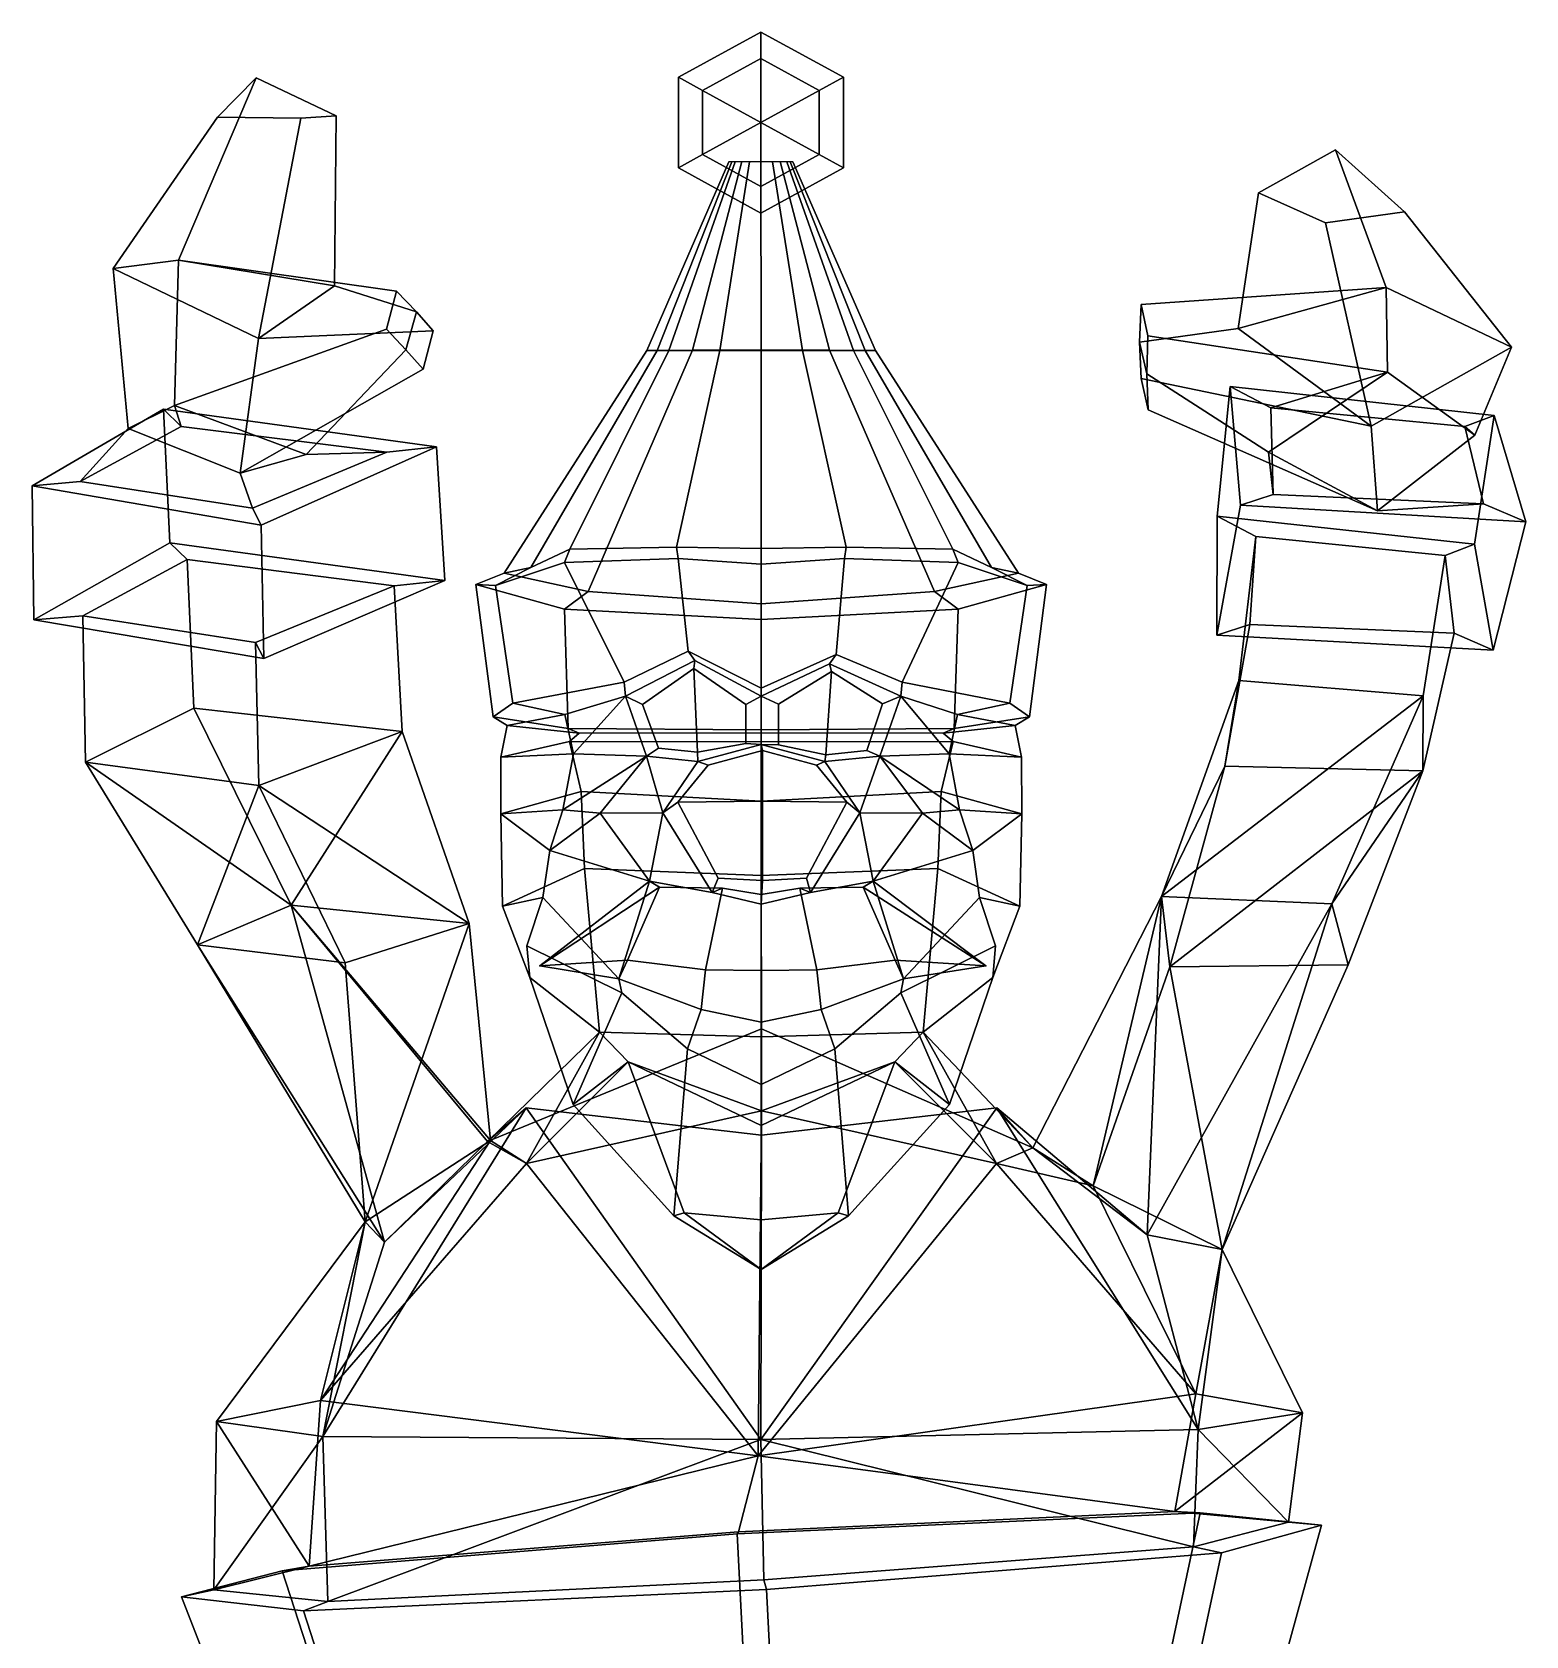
# Model space of a CAD drawing. Extents: x -172 to 176, y -153 to 434.
# Drawn here: x -171.9 to 176.4, y 59.5 to 433.6 of the extents above; entities that cross this region are included whole.
import ezdxf

# ---------------------------------------------------------------- set-up
doc = ezdxf.new("R2010")
doc.units = 0

msp = doc.modelspace()

# ---------------------------------------------------------------- linework, layer by layer
for p in [(-53.499561, 215.765137, 96.495125), (50.507008, 215.765137, 96.495125)]:
    msp.add_point(p)
for points in [[(-15.578745, 419.941711, 63.430351), (-1.969854, 427.406067, 63.430351), (-1.969851, 433.589661, 48.941158), (-21.21575, 423.03363, 48.941162)], [(-15.578739, 419.941711, 34.451965), (-21.21575, 423.03363, 48.941162), (-1.969851, 433.589661, 48.941158), (-1.969848, 427.406067, 34.451965)], [(11.639069, 419.941711, 63.430351), (17.276043, 423.03363, 48.941158), (-1.969851, 433.589661, 48.941158), (-1.969854, 427.406067, 63.430351)], [(11.639072, 419.941711, 34.451965), (-1.969848, 427.406067, 34.451965), (-1.969851, 433.589661, 48.941158), (17.276043, 423.03363, 48.941158)], [(-1.969855, 412.477478, 69.431976), (-1.969854, 427.406067, 63.430351), (-15.578745, 419.941711, 63.430351)], [(-1.969856, 412.477478, 28.450333), (-15.578739, 419.941711, 34.451965), (-1.969848, 427.406067, 34.451965)], [(-1.969856, 412.477478, 28.450333), (-1.969848, 427.406067, 34.451965), (11.639072, 419.941711, 34.451965)], [(-1.969855, 412.477478, 69.431976), (11.639069, 419.941711, 63.430351), (-1.969854, 427.406067, 63.430351)], [(-128.692795, 413.773987, 119.59462), (-119.69709, 422.887146, 110.139893), (-137.751328, 380.356079, 87.412651), (-153.049728, 378.411926, 110.000824)], [(-100.988876, 414.057129, 110.944008), (-101.444878, 374.40094, 92.199287), (-137.751328, 380.356079, 87.412651), (-119.69709, 422.887146, 110.139893)], [(-109.246162, 413.512268, 123.017151), (-100.988876, 414.057129, 110.944008), (-119.69709, 422.887146, 110.139893), (-128.692795, 413.773987, 119.59462)], [(-21.21575, 401.921448, 48.941162), (-15.578745, 405.013245, 63.430351), (-15.578745, 419.941711, 63.430351), (-21.21575, 423.03363, 48.941162)], [(-21.21575, 401.921448, 48.941162), (-21.21575, 423.03363, 48.941162), (-15.578739, 419.941711, 34.451965), (-15.578739, 405.013245, 34.451965)], [(17.276043, 401.921448, 48.941158), (17.276043, 423.03363, 48.941158), (11.639069, 419.941711, 63.430351), (11.639069, 405.013245, 63.430351)], [(17.276043, 401.921448, 48.941158), (11.639072, 405.013245, 34.451965), (11.639072, 419.941711, 34.451965), (17.276043, 423.03363, 48.941158)], [(-15.578745, 405.013245, 63.430351), (-1.969855, 412.477478, 69.431976), (-15.578745, 419.941711, 63.430351)], [(-15.578739, 405.013245, 34.451965), (-15.578739, 419.941711, 34.451965), (-1.969856, 412.477478, 28.450333)], [(11.639072, 405.013245, 34.451965), (-1.969856, 412.477478, 28.450333), (11.639072, 419.941711, 34.451965)], [(11.639069, 405.013245, 63.430351), (11.639069, 419.941711, 63.430351), (-1.969855, 412.477478, 69.431976)], [(-109.246162, 413.512268, 123.017151), (-128.692795, 413.773987, 119.59462), (-153.049728, 378.411926, 110.000824), (-119.145134, 362.074646, 111.059807)], [(-109.246162, 413.512268, 123.017151), (-119.145134, 362.074646, 111.059807), (-101.444878, 374.40094, 92.199287), (-100.988876, 414.057129, 110.944008)], [(-1.969854, 397.549011, 63.430351), (-1.969855, 412.477478, 69.431976), (-15.578745, 405.013245, 63.430351)], [(-1.969848, 397.549011, 34.451965), (-15.578739, 405.013245, 34.451965), (-1.969856, 412.477478, 28.450333)], [(-1.969848, 397.549011, 34.451965), (-1.969856, 412.477478, 28.450333), (11.639072, 405.013245, 34.451965)], [(-1.969854, 397.549011, 63.430351), (11.639069, 405.013245, 63.430351), (-1.969855, 412.477478, 69.431976)], [(-1.969851, 391.365479, 48.941158), (-1.969854, 397.549011, 63.430351), (-15.578745, 405.013245, 63.430351), (-21.21575, 401.921448, 48.941162)], [(-1.969851, 391.365479, 48.941158), (-21.21575, 401.921448, 48.941162), (-15.578739, 405.013245, 34.451965), (-1.969848, 397.549011, 34.451965)], [(-1.969851, 391.365479, 48.941158), (17.276043, 401.921448, 48.941158), (11.639069, 405.013245, 63.430351), (-1.969854, 397.549011, 63.430351)], [(-1.969851, 391.365479, 48.941158), (-1.969848, 397.549011, 34.451965), (11.639072, 405.013245, 34.451965), (17.276043, 401.921448, 48.941158)], [(114.024918, 396.052917, 137.329041), (131.977844, 406.145752, 131.600113), (143.832092, 374.022095, 72.222969), (109.287186, 364.457458, 93.365334)], [(129.654739, 389.125427, 146.153687), (148.072464, 391.631531, 132.188736), (131.977844, 406.145752, 131.600113), (114.024918, 396.052917, 137.329041)], [(148.072464, 391.631531, 132.188736), (173.044479, 360.085388, 88.282372), (143.832092, 374.022095, 72.222969), (131.977844, 406.145752, 131.600113)], [(-9.452437, 403.344177, 47.415455), (-6.451492, 403.363037, 43.899387), (-17.898188, 359.363037, 30.320601), (-28.615849, 359.344147, 41.662754)], [(-8.765778, 403.324768, 51.012367), (-9.452437, 403.344177, 47.415455), (-28.615849, 359.344147, 41.662754), (-26.163492, 359.324799, 53.265697)], [(-8.015762, 403.300842, 55.471481), (-8.765778, 403.324768, 51.012367), (-26.163492, 359.324799, 53.265697), (-23.484865, 359.300812, 67.64994)], [(-4.675262, 403.289124, 57.636448), (-8.015762, 403.300842, 55.471481), (-23.484865, 359.300812, 67.64994), (-11.554507, 359.289154, 74.633705)], [(-6.451492, 403.363037, 43.899387), (-1.97984, 403.375793, 41.530643), (-1.928, 359.375793, 22.679499), (-17.898188, 359.363037, 30.320601)], [(-1.97984, 403.282349, 58.899921), (-4.675262, 403.289124, 57.636448), (-11.554507, 359.289154, 74.633705), (-1.928, 359.282349, 78.709419)], [(2.491812, 403.363037, 43.899387), (14.042187, 359.363037, 30.320601), (-1.928, 359.375793, 22.679499), (-1.97984, 403.375793, 41.530643)], [(-1.97984, 403.282349, 58.899921), (-1.928, 359.282349, 78.709419), (7.698507, 359.289154, 74.633705), (0.715582, 403.289124, 57.636448)], [(0.715582, 403.289124, 57.636448), (7.698507, 359.289154, 74.633705), (19.628866, 359.300812, 67.64994), (4.056083, 403.300842, 55.471481)], [(5.49276, 403.344177, 47.415455), (24.759855, 359.344147, 41.662754), (14.042187, 359.363037, 30.320601), (2.491812, 403.363037, 43.899387)], [(4.056083, 403.300842, 55.471481), (19.628866, 359.300812, 67.64994), (22.307491, 359.324799, 53.265697), (4.806098, 403.324768, 51.012367)], [(4.806098, 403.324768, 51.012367), (22.307491, 359.324799, 53.265697), (24.759855, 359.344147, 41.662754), (5.49276, 403.344177, 47.415455)], [(129.654739, 389.125427, 146.153687), (114.024918, 396.052917, 137.329041), (109.287186, 364.457458, 93.365334), (140.327637, 341.657013, 98.027184)], [(129.654739, 389.125427, 146.153687), (140.327637, 341.657013, 98.027184), (173.044479, 360.085388, 88.282372), (148.072464, 391.631531, 132.188736)], [(-153.049728, 378.411926, 110.000824), (-137.751328, 380.356079, 87.412651), (-138.708191, 346.488556, 70.40554), (-149.547424, 341.147675, 91.208321)], [(-119.145134, 362.074646, 111.059807), (-153.049728, 378.411926, 110.000824), (-149.547424, 341.147675, 91.208321), (-123.426567, 330.708069, 99.248962)], [(-86.960831, 373.150452, 78.929871), (-89.284096, 364.266052, 75.264824), (-138.708191, 346.488556, 70.40554), (-137.751328, 380.356079, 87.412651)], [(-82.32148, 368.313293, 85.641769), (-86.960831, 373.150452, 78.929871), (-137.751328, 380.356079, 87.412651), (-101.444878, 374.40094, 92.199287)], [(-78.431297, 363.859497, 92.395119), (-82.32148, 368.313293, 85.641769), (-101.444878, 374.40094, 92.199287), (-119.145134, 362.074646, 111.059807)], [(-82.32148, 368.313293, 85.641769), (-84.745903, 359.445404, 82.013268), (-89.284096, 364.266052, 75.264824), (-86.960831, 373.150452, 78.929871)], [(86.31871, 361.215393, 92.652672), (109.287186, 364.457458, 93.365334), (143.832092, 374.022095, 72.222969), (86.688583, 370.018921, 85.46611)], [(86.688583, 370.018921, 85.46611), (143.832092, 374.022095, 72.222969), (144.151901, 354.262817, 45.709129), (88.262924, 362.69574, 75.039612)], [(173.044479, 360.085388, 88.282372), (164.468292, 339.559692, 60.872398), (144.151901, 354.262817, 45.709129), (143.832092, 374.022095, 72.222969)], [(-78.431297, 363.859497, 92.395119), (-80.770668, 354.950562, 88.722694), (-84.745903, 359.445404, 82.013268), (-82.32148, 368.313293, 85.641769)], [(86.31871, 361.215393, 92.652672), (86.688583, 370.018921, 85.46611), (88.262924, 362.69574, 75.039612), (88.017784, 353.891754, 82.222992)], [(-84.745903, 359.445404, 82.013268), (-107.999092, 335.02948, 77.478546), (-138.708191, 346.488556, 70.40554), (-89.284096, 364.266052, 75.264824)], [(-78.431297, 363.859497, 92.395119), (-119.145134, 362.074646, 111.059807), (-123.426567, 330.708069, 99.248962), (-80.770668, 354.950562, 88.722694)], [(86.705681, 352.807434, 99.709213), (140.327637, 341.657013, 98.027184), (109.287186, 364.457458, 93.365334), (86.31871, 361.215393, 92.652672)], [(-80.770668, 354.950562, 88.722694), (-123.426567, 330.708069, 99.248962), (-107.999092, 335.02948, 77.478546), (-84.745903, 359.445404, 82.013268)], [(-42.271126, 303.102325, 16.319864), (-61.859039, 307.350769, 37.509758), (-28.615849, 359.344147, 41.662754), (-17.898188, 359.363037, 30.320601)], [(-61.859039, 307.350769, 37.509758), (-55.5891, 308.650818, 60.679428), (-26.163492, 359.324799, 53.265697), (-28.615849, 359.344147, 41.662754)], [(-55.5891, 308.650818, 60.679428), (-46.548569, 312.930634, 88.605896), (-23.484865, 359.300812, 67.64994), (-26.163492, 359.324799, 53.265697)], [(-46.548569, 312.930634, 88.605896), (-21.688263, 313.446533, 101.565422), (-11.554507, 359.289154, 74.633705), (-23.484865, 359.300812, 67.64994)], [(-1.9, 300.207581, -2.974264), (-42.271126, 303.102325, 16.319864), (-17.898188, 359.363037, 30.320601), (-1.928, 359.375793, 22.679499)], [(-1.9, 313.12915, 108.993706), (-1.928, 359.282349, 78.709419), (-11.554507, 359.289154, 74.633705), (-21.688263, 313.446533, 101.565422)], [(-1.9, 300.207581, -2.974264), (-1.928, 359.375793, 22.679499), (14.042187, 359.363037, 30.320601), (38.471123, 303.102325, 16.319864)], [(-1.9, 313.12915, 108.993706), (17.88826, 313.446533, 101.565422), (7.698507, 359.289154, 74.633705), (-1.928, 359.282349, 78.709419)], [(42.748573, 312.930634, 88.605896), (19.628866, 359.300812, 67.64994), (7.698507, 359.289154, 74.633705), (17.88826, 313.446533, 101.565422)], [(38.471123, 303.102325, 16.319864), (14.042187, 359.363037, 30.320601), (24.759855, 359.344147, 41.662754), (58.059044, 307.350769, 37.509758)], [(51.789104, 308.650818, 60.679428), (22.307491, 359.324799, 53.265697), (19.628866, 359.300812, 67.64994), (42.748573, 312.930634, 88.605896)], [(58.059044, 307.350769, 37.509758), (24.759855, 359.344147, 41.662754), (22.307491, 359.324799, 53.265697), (51.789104, 308.650818, 60.679428)], [(86.705681, 352.807434, 99.709213), (86.31871, 361.215393, 92.652672), (88.017784, 353.891754, 82.222992), (88.296104, 345.462708, 89.251869)], [(88.017784, 353.891754, 82.222992), (88.262924, 362.69574, 75.039612), (144.151901, 354.262817, 45.709129), (116.418068, 335.573578, 56.238106)], [(140.327637, 341.657013, 98.027184), (141.772858, 321.930481, 71.540573), (164.468292, 339.559692, 60.872398), (173.044479, 360.085388, 88.282372)], [(86.705681, 352.807434, 99.709213), (88.296104, 345.462708, 89.251869), (141.772858, 321.930481, 71.540573), (140.327637, 341.657013, 98.027184)], [(88.296104, 345.462708, 89.251869), (88.017784, 353.891754, 82.222992), (116.418068, 335.573578, 56.238106), (141.772858, 321.930481, 71.540573)], [(116.418068, 335.573578, 56.238106), (144.151901, 354.262817, 45.709129), (116.939201, 345.927612, 27.944881), (117.434784, 325.755249, 78.186829)], [(164.468292, 339.559692, 60.872398), (162.199234, 341.581543, 22.898619), (116.939201, 345.927612, 27.944881), (144.151901, 354.262817, 45.709129)], [(104.334251, 292.907135, 75.046631), (109.877777, 323.264862, 87.085747), (107.420341, 350.945099, 19.60774), (104.375481, 320.691925, 8.430131)], [(168.966858, 344.155579, 14.105313), (164.388763, 314.13916, 0.873805), (104.375481, 320.691925, 8.430131), (107.420341, 350.945099, 19.60774)], [(109.877777, 323.264862, 87.085747), (117.434784, 325.755249, 78.186829), (116.939201, 345.927612, 27.944881), (107.420341, 350.945099, 19.60774)], [(168.966858, 344.155579, 14.105313), (107.420341, 350.945099, 19.60774), (116.939201, 345.927612, 27.944881), (162.199234, 341.581543, 22.898619)], [(-171.924545, 327.742645, 86.573685), (-141.283157, 345.659149, 35.539829), (-139.805756, 314.437988, 27.023998), (-171.530167, 296.451416, 75.723862)], [(-171.924545, 327.742645, 86.573685), (-160.702026, 328.726868, 84.890007), (-137.13504, 341.552521, 47.837002), (-141.283157, 345.659149, 35.539829)], [(-149.547424, 341.147675, 91.208321), (-138.708191, 346.488556, 70.40554), (-137.13504, 341.552521, 47.837002), (-160.702026, 328.726868, 84.890007)], [(-75.657097, 305.69223, 58.933514), (-139.805756, 314.437988, 27.023998), (-141.283157, 345.659149, 35.539829), (-77.592712, 336.8349, 70.053253)], [(-77.592712, 336.8349, 70.053253), (-141.283157, 345.659149, 35.539829), (-137.13504, 341.552521, 47.837002), (-89.23851, 335.614929, 72.374535)], [(-107.999092, 335.02948, 77.478546), (-89.23851, 335.614929, 72.374535), (-137.13504, 341.552521, 47.837002), (-138.708191, 346.488556, 70.40554)], [(-123.426567, 330.708069, 99.248962), (-149.547424, 341.147675, 91.208321), (-160.702026, 328.726868, 84.890007), (-120.556389, 322.530426, 109.69725)], [(141.772858, 321.930481, 71.540573), (166.51976, 323.574341, 66.745399), (162.199234, 341.581543, 22.898619), (164.468292, 339.559692, 60.872398)], [(176.404968, 319.330658, 73.085732), (168.966858, 344.155579, 14.105313), (162.199234, 341.581543, 22.898619), (166.51976, 323.574341, 66.745399)], [(168.799301, 289.417084, 58.42326), (164.388763, 314.13916, 0.873805), (168.966858, 344.155579, 14.105313), (176.404968, 319.330658, 73.085732)], [(-118.479851, 318.570465, 121.35627), (-77.592712, 336.8349, 70.053253), (-89.23851, 335.614929, 72.374535), (-120.556389, 322.530426, 109.69725)], [(-117.924065, 287.489868, 107.166679), (-75.657097, 305.69223, 58.933514), (-77.592712, 336.8349, 70.053253), (-118.479851, 318.570465, 121.35627)], [(-123.426567, 330.708069, 99.248962), (-120.556389, 322.530426, 109.69725), (-89.23851, 335.614929, 72.374535), (-107.999092, 335.02948, 77.478546)], [(141.772858, 321.930481, 71.540573), (116.418068, 335.573578, 56.238106), (117.434784, 325.755249, 78.186829), (166.51976, 323.574341, 66.745399)], [(-118.479851, 318.570465, 121.35627), (-120.556389, 322.530426, 109.69725), (-160.702026, 328.726868, 84.890007), (-171.924545, 327.742645, 86.573685)], [(-117.924065, 287.489868, 107.166679), (-118.479851, 318.570465, 121.35627), (-171.924545, 327.742645, 86.573685), (-171.530167, 296.451416, 75.723862)], [(176.404968, 319.330658, 73.085732), (166.51976, 323.574341, 66.745399), (117.434784, 325.755249, 78.186829), (109.877777, 323.264862, 87.085747)], [(168.799301, 289.417084, 58.42326), (176.404968, 319.330658, 73.085732), (109.877777, 323.264862, 87.085747), (104.334251, 292.907135, 75.046631)], [(104.334251, 292.907135, 75.046631), (104.375481, 320.691925, 8.430131), (113.410896, 315.885437, 16.448948), (112.054924, 295.42746, 66.012611)], [(164.388763, 314.13916, 0.873805), (157.550766, 311.512329, 9.821076), (113.410896, 315.885437, 16.448948), (104.375481, 320.691925, 8.430131)], [(-171.530167, 296.451416, 75.723862), (-139.805756, 314.437988, 27.023998), (-135.767136, 310.526093, 38.747025), (-160.130753, 297.437653, 74.05265)], [(-75.657097, 305.69223, 58.933514), (-87.499641, 304.438263, 61.332695), (-135.767136, 310.526093, 38.747025), (-139.805756, 314.437988, 27.023998)], [(109.46875, 282.318756, 3.604345), (106.187775, 262.352448, 52.735649), (112.054924, 295.42746, 66.012611), (113.410896, 315.885437, 16.448948)], [(157.550766, 311.512329, 9.821076), (152.481247, 278.71933, -4.441039), (109.46875, 282.318756, 3.604345), (113.410896, 315.885437, 16.448948)], [(-47.79092, 309.859772, 92.966484), (-46.548569, 312.930634, 88.605896), (-55.5891, 308.650818, 60.679428), (-63.887779, 304.48703, 61.73048)], [(-21.299599, 310.770142, 106.255333), (-21.688263, 313.446533, 101.565422), (-46.548569, 312.930634, 88.605896), (-47.79092, 309.859772, 92.966484)], [(-18.942772, 289.207397, 108.592934), (-21.299599, 310.770142, 106.255333), (-47.79092, 309.859772, 92.966484), (-33.883507, 281.9617, 96.802116)], [(-1.9, 309.491821, 112.282356), (-1.9, 313.12915, 108.993706), (-21.688263, 313.446533, 101.565422), (-21.299599, 310.770142, 106.255333)], [(-1.9, 280.541992, 112.074959), (-1.9, 309.491821, 112.282356), (-21.299599, 310.770142, 106.255333), (-18.942772, 289.207397, 108.592934)], [(-1.9, 309.491821, 112.282356), (17.499596, 310.770142, 106.255333), (17.88826, 313.446533, 101.565422), (-1.9, 313.12915, 108.993706)], [(-1.9, 280.541992, 112.074959), (15.546495, 288.399963, 108.592934), (17.499596, 310.770142, 106.255333), (-1.9, 309.491821, 112.282356)], [(15.546495, 288.399963, 108.592934), (30.955547, 281.9617, 96.802124), (43.990925, 309.859772, 92.966484), (17.499596, 310.770142, 106.255333)], [(17.499596, 310.770142, 106.255333), (43.990925, 309.859772, 92.966484), (42.748573, 312.930634, 88.605896), (17.88826, 313.446533, 101.565422)], [(43.990925, 309.859772, 92.966484), (60.08778, 304.48703, 61.73048), (51.789104, 308.650818, 60.679428), (42.748573, 312.930634, 88.605896)], [(152.331757, 261.243439, 37.506756), (152.481247, 278.71933, -4.441039), (157.550766, 311.512329, 9.821076), (159.638367, 293.342896, 52.564217)], [(168.799301, 289.417084, 58.42326), (159.638367, 293.342896, 52.564217), (157.550766, 311.512329, 9.821076), (164.388763, 314.13916, 0.873805)], [(-160.130753, 297.437653, 74.05265), (-135.767136, 310.526093, 38.747025), (-134.238754, 275.85968, 28.590706), (-159.507736, 263.314148, 62.233669)], [(-134.238754, 275.85968, 28.590706), (-135.767136, 310.526093, 38.747025), (-87.499641, 304.438263, 61.332695), (-85.603249, 270.4375, 49.290707)], [(-63.887779, 304.48703, 61.73048), (-55.5891, 308.650818, 60.679428), (-61.859039, 307.350769, 37.509758), (-68.413467, 304.732452, 35.851646)], [(-68.413467, 304.732452, 35.851646), (-61.859039, 307.350769, 37.509758), (-42.271126, 303.102325, 16.319864), (-47.799843, 298.967377, 12.511164)], [(-33.883507, 281.9617, 96.802116), (-47.79092, 309.859772, 92.966484), (-63.887779, 304.48703, 61.73048), (-59.840714, 277.032379, 77.739914)], [(30.955547, 281.9617, 96.802124), (56.040722, 277.032379, 77.739914), (60.08778, 304.48703, 61.73048), (43.990925, 309.859772, 92.966484)], [(64.613472, 304.732452, 35.851646), (43.999844, 298.967377, 12.511164), (38.471123, 303.102325, 16.319864), (58.059044, 307.350769, 37.509758)], [(60.08778, 304.48703, 61.73048), (64.613472, 304.732452, 35.851646), (58.059044, 307.350769, 37.509758), (51.789104, 308.650818, 60.679428)], [(-117.924065, 287.489868, 107.166679), (-119.832336, 291.157532, 96.369926), (-87.499641, 304.438263, 61.332695), (-75.657097, 305.69223, 58.933514)], [(-85.603249, 270.4375, 49.290707), (-87.499641, 304.438263, 61.332695), (-119.832336, 291.157532, 96.369926), (-119.063583, 257.8461, 82.219101)], [(-59.840714, 277.032379, 77.739914), (-63.887779, 304.48703, 61.73048), (-68.413467, 304.732452, 35.851646), (-64.414131, 273.868591, 40.018829)], [(-64.414131, 273.868591, 40.018829), (-68.413467, 304.732452, 35.851646), (-47.799843, 298.967377, 12.511164), (-46.904514, 271.130249, 13.866787)], [(-47.799843, 298.967377, 12.511164), (-42.271126, 303.102325, 16.319864), (-1.9, 300.207581, -2.974264), (-1.9, 296.591888, -7.526243)], [(43.999844, 298.967377, 12.511164), (-1.9, 296.591888, -7.526243), (-1.9, 300.207581, -2.974264), (38.471123, 303.102325, 16.319864)], [(60.614136, 273.868591, 40.018829), (43.104519, 271.130249, 13.866787), (43.999844, 298.967377, 12.511164), (64.613472, 304.732452, 35.851646)], [(56.040722, 277.032379, 77.739914), (60.614136, 273.868591, 40.018829), (64.613472, 304.732452, 35.851646), (60.08778, 304.48703, 61.73048)], [(-117.924065, 287.489868, 107.166679), (-171.530167, 296.451416, 75.723862), (-160.130753, 297.437653, 74.05265), (-119.832336, 291.157532, 96.369926)], [(-119.063583, 257.8461, 82.219101), (-119.832336, 291.157532, 96.369926), (-160.130753, 297.437653, 74.05265), (-159.507736, 263.314148, 62.233669)], [(-46.904514, 271.130249, 13.866787), (-47.799843, 298.967377, 12.511164), (-1.9, 296.591888, -7.526243), (-1.9, 270.844055, -5.901319)], [(43.104519, 271.130249, 13.866787), (-1.9, 270.844055, -5.901319), (-1.9, 296.591888, -7.526243), (43.999844, 298.967377, 12.511164)], [(168.799301, 289.417084, 58.42326), (104.334251, 292.907135, 75.046631), (112.054924, 295.42746, 66.012611), (159.638367, 293.342896, 52.564217)], [(106.187775, 262.352448, 52.735649), (152.331757, 261.243439, 37.506756), (159.638367, 293.342896, 52.564217), (112.054924, 295.42746, 66.012611)], [(-18.942772, 289.207397, 108.592934), (-33.883507, 281.9617, 96.802116), (-33.590797, 278.664764, 94.976685), (-17.374081, 286.992859, 107.094673)], [(-1.9, 280.541992, 112.074959), (-18.942772, 289.207397, 108.592934), (-17.374081, 286.992859, 107.094673), (-1.9, 278.66037, 109.102097)], [(-1.9, 280.541992, 112.074959), (-1.9, 278.66037, 109.102097), (13.977801, 286.185425, 107.094673), (15.546495, 288.399963, 108.592934)], [(15.546495, 288.399963, 108.592934), (13.977801, 286.185425, 107.094673), (30.662834, 278.664764, 94.976685), (30.955547, 281.9617, 96.802124)], [(-17.632929, 285.097656, 104.469688), (-17.374081, 286.992859, 107.094673), (-33.590797, 278.664764, 94.976685), (-29.570061, 276.728943, 94.654114)], [(-16.733572, 265.604553, 102.64016), (-17.632929, 285.097656, 104.469688), (-29.570061, 276.728943, 94.654114), (-25.823059, 266.539093, 97.547935)], [(-17.632929, 285.097656, 104.469688), (-5.485055, 276.725769, 106.095718), (-1.9, 278.66037, 109.102097), (-17.374081, 286.992859, 107.094673)], [(-5.485055, 276.725769, 106.095718), (-17.632929, 285.097656, 104.469688), (-16.733572, 265.604553, 102.64016), (-5.485055, 267.60849, 106.939919)], [(14.484674, 284.402496, 104.268639), (13.977801, 286.185425, 107.094673), (-1.9, 278.66037, 109.102097), (2.138192, 276.845032, 106.276031)], [(2.138192, 276.845032, 106.276031), (2.138192, 267.340424, 107.318275), (13.16766, 264.992157, 102.009949), (14.484674, 284.402496, 104.268639)], [(13.16766, 264.992157, 102.009949), (22.729984, 265.98819, 95.723228), (26.404018, 276.84845, 92.15062), (14.484674, 284.402496, 104.268639)], [(14.484674, 284.402496, 104.268639), (26.404018, 276.84845, 92.15062), (30.662834, 278.664764, 94.976685), (13.977801, 286.185425, 107.094673)], [(-47.675175, 274.376495, 78.249641), (-33.590797, 278.664764, 94.976685), (-33.883507, 281.9617, 96.802116), (-59.840714, 277.032379, 77.739914)], [(43.875175, 274.376495, 78.249641), (56.040722, 277.032379, 77.739914), (30.955547, 281.9617, 96.802124), (30.662834, 278.664764, 94.976685)], [(106.187775, 262.352448, 52.735649), (109.46875, 282.318756, 3.604345), (91.455627, 231.919617, 2.143832)], [(152.481247, 278.71933, -4.441039), (91.455627, 231.919617, 2.143832), (109.46875, 282.318756, 3.604345)], [(-59.840714, 277.032379, 77.739914), (-64.414131, 273.868591, 40.018829), (-61.108589, 271.854858, 41.26128), (-47.675175, 274.376495, 78.249641)], [(-45.702423, 265.259003, 78.655991), (-33.590797, 278.664764, 94.976685), (-47.675175, 274.376495, 78.249641)], [(-28.66053, 264.698395, 98.549278), (-33.590797, 278.664764, 94.976685), (-45.702423, 265.259003, 78.655991)], [(-25.823059, 266.539093, 97.547935), (-29.570061, 276.728943, 94.654114), (-33.590797, 278.664764, 94.976685), (-28.66053, 264.698395, 98.549278)], [(-5.485055, 267.60849, 106.939919), (-1.9, 267.361084, 110.144325), (-1.9, 278.66037, 109.102097), (-5.485055, 276.725769, 106.095718)], [(2.138192, 267.340424, 107.318275), (2.138192, 276.845032, 106.276031), (-1.9, 278.66037, 109.102097), (-1.9, 267.361084, 110.144325)], [(22.729984, 265.98819, 95.723228), (25.732569, 264.698395, 98.549278), (30.662834, 278.664764, 94.976685), (26.404018, 276.84845, 92.15062)], [(25.732569, 264.698395, 98.549278), (41.90242, 265.259033, 78.655991), (30.662834, 278.664764, 94.976685)], [(41.90242, 265.259033, 78.655991), (43.875175, 274.376495, 78.249641), (30.662834, 278.664764, 94.976685)], [(56.040722, 277.032379, 77.739914), (43.875175, 274.376495, 78.249641), (57.308598, 271.854858, 41.26128), (60.614136, 273.868591, 40.018829)], [(152.481247, 278.71933, -4.441039), (131.148071, 230.200775, -2.958705), (91.455627, 231.919617, 2.143832)], [(152.331757, 261.243439, 37.506756), (131.148071, 230.200775, -2.958705), (152.481247, 278.71933, -4.441039)], [(-159.507736, 263.314148, 62.233669), (-134.238754, 275.85968, 28.590706), (-111.498512, 229.927277, 11.265184)], [(-85.603249, 270.4375, 49.290707), (-111.498512, 229.927277, 11.265184), (-134.238754, 275.85968, 28.590706)], [(-64.414131, 273.868591, 40.018829), (-46.904514, 271.130249, 13.866787), (-44.318386, 270.017761, 14.896184), (-61.108589, 271.854858, 41.26128)], [(-47.675175, 274.376495, 78.249641), (-61.108589, 271.854858, 41.26128), (-62.612999, 264.442871, 42.462151), (-45.702423, 265.259003, 78.655991)], [(60.614136, 273.868591, 40.018829), (57.308598, 271.854858, 41.26128), (40.518391, 270.017792, 14.896184), (43.104519, 271.130249, 13.866787)], [(43.875175, 274.376495, 78.249641), (41.90242, 265.259033, 78.655991), (58.813, 264.442902, 42.462151), (57.308598, 271.854858, 41.26128)], [(-119.063583, 257.8461, 82.219101), (-70.005447, 225.680725, 34.425716), (-85.603249, 270.4375, 49.290707)], [(-85.603249, 270.4375, 49.290707), (-70.005447, 225.680725, 34.425716), (-111.498512, 229.927277, 11.265184)], [(-62.612999, 264.442871, 42.462151), (-61.108589, 271.854858, 41.26128), (-44.318386, 270.017761, 14.896184), (-46.630749, 268.122253, 12.67251)], [(-46.904514, 271.130249, 13.866787), (-1.9, 270.844055, -5.901319), (-1.9, 270.090607, -2.27502), (-44.318386, 270.017761, 14.896184)], [(-46.630749, 268.122253, 12.67251), (-44.318386, 270.017761, 14.896184), (-1.9, 270.090607, -2.27502), (-1.9, 268.048096, -2.405132)], [(43.104519, 271.130249, 13.866787), (40.518391, 270.017792, 14.896184), (-1.9, 270.090607, -2.27502), (-1.9, 270.844055, -5.901319)], [(42.830746, 268.122284, 12.67251), (-1.9, 268.048096, -2.405132), (-1.9, 270.090607, -2.27502), (40.518391, 270.017792, 14.896184)], [(58.813, 264.442902, 42.462151), (42.830746, 268.122284, 12.67251), (40.518391, 270.017792, 14.896184), (57.308598, 271.854858, 41.26128)], [(-62.634781, 251.248962, 44.641083), (-62.612999, 264.442871, 42.462151), (-46.630749, 268.122253, 12.67251), (-43.885971, 256.425201, 11.188781)], [(-43.885971, 256.425201, 11.188781), (-46.630749, 268.122253, 12.67251), (-1.9, 268.048096, -2.405132), (-1.9, 254.171875, -0.945824)], [(-16.733572, 265.604553, 102.64016), (-25.823059, 266.539093, 97.547935), (-28.66053, 264.698395, 98.549278), (-16.70068, 263.417511, 104.835991)], [(-1.641618, 254.157837, 128.666168), (-1.641618, 265.974731, 124.536148), (-14.264492, 262.540466, 121.01963), (-21.34082, 253.976135, 122.216965)], [(-16.733572, 265.604553, 102.64016), (-16.70068, 263.417511, 104.835991), (-1.9, 267.361084, 110.144325), (-5.485055, 267.60849, 106.939919)], [(-1.641618, 265.974731, 124.536148), (-1.9, 267.361084, 110.144325), (-16.70068, 263.417511, 104.835991), (-14.264492, 262.540466, 121.01963)], [(40.085972, 256.425201, 11.188781), (-1.9, 254.171875, -0.945824), (-1.9, 268.048096, -2.405132), (42.830746, 268.122284, 12.67251)], [(-1.641618, 265.974731, 124.536148), (10.981255, 262.540466, 121.01963), (12.900679, 263.417511, 104.835991), (-1.9, 267.361084, 110.144325)], [(13.16766, 264.992157, 102.009949), (2.138192, 267.340424, 107.318275), (-1.9, 267.361084, 110.144325), (12.900679, 263.417511, 104.835991)], [(-1.641618, 254.157837, 128.666168), (18.057583, 253.976135, 122.216965), (10.981255, 262.540466, 121.01963), (-1.641618, 265.974731, 124.536148)], [(13.16766, 264.992157, 102.009949), (12.900679, 263.417511, 104.835991), (25.732569, 264.698395, 98.549278), (22.729984, 265.98819, 95.723228)], [(58.834785, 251.248962, 44.641083), (40.085972, 256.425201, 11.188781), (42.830746, 268.122284, 12.67251), (58.813, 264.442902, 42.462151)], [(-159.507736, 263.314148, 62.233669), (-111.498512, 229.927277, 11.265184), (-133.327591, 220.661346, 43.489536)], [(-119.063583, 257.8461, 82.219101), (-159.507736, 263.314148, 62.233669), (-133.327591, 220.661346, 43.489536)], [(-45.702423, 265.259003, 78.655991), (-62.612999, 264.442871, 42.462151), (-62.634781, 251.248962, 44.641083), (-48.144192, 252.159851, 78.504814)], [(-48.144192, 252.159851, 78.504814), (-28.66053, 264.698395, 98.549278), (-45.702423, 265.259003, 78.655991)], [(-39.490215, 251.34314, 101.72583), (-28.66053, 264.698395, 98.549278), (-48.144192, 252.159851, 78.504814)], [(-39.490215, 251.34314, 101.72583), (-24.858456, 251.49646, 104.760262), (-28.66053, 264.698395, 98.549278)], [(-24.858456, 251.49646, 104.760262), (-16.70068, 263.417511, 104.835991), (-28.66053, 264.698395, 98.549278)], [(-21.34082, 253.976135, 122.216965), (-14.264492, 262.540466, 121.01963), (-16.70068, 263.417511, 104.835991), (-24.858456, 251.49646, 104.760262)], [(18.057583, 253.976135, 122.216965), (21.058456, 251.49646, 104.760262), (12.900679, 263.417511, 104.835991), (10.981255, 262.540466, 121.01963)], [(21.058456, 251.49646, 104.760262), (25.732569, 264.698395, 98.549278), (12.900679, 263.417511, 104.835991)], [(35.690216, 251.34314, 101.72583), (25.732569, 264.698395, 98.549278), (21.058456, 251.49646, 104.760262)], [(44.344196, 252.159851, 78.504814), (41.90242, 265.259033, 78.655991), (25.732569, 264.698395, 98.549278)], [(35.690216, 251.34314, 101.72583), (44.344196, 252.159851, 78.504814), (25.732569, 264.698395, 98.549278)], [(41.90242, 265.259033, 78.655991), (44.344196, 252.159851, 78.504814), (58.834785, 251.248962, 44.641083), (58.813, 264.442902, 42.462151)], [(106.187775, 262.352448, 52.735649), (91.455627, 231.919617, 2.143832), (93.359352, 215.513733, 46.975594)], [(152.331757, 261.243439, 37.506756), (106.187775, 262.352448, 52.735649), (93.359352, 215.513733, 46.975594)], [(152.331757, 261.243439, 37.506756), (93.359352, 215.513733, 46.975594), (134.99614, 216.007141, 35.28154)], [(152.331757, 261.243439, 37.506756), (134.99614, 216.007141, 35.28154), (131.148071, 230.200775, -2.958705)], [(-119.063583, 257.8461, 82.219101), (-133.327591, 220.661346, 43.489536), (-98.888557, 216.495819, 65.187683)], [(-119.063583, 257.8461, 82.219101), (-98.888557, 216.495819, 65.187683), (-70.005447, 225.680725, 34.425716)], [(-62.198425, 229.694702, 46.003769), (-62.634781, 251.248962, 44.641083), (-43.885971, 256.425201, 11.188781), (-43.093254, 238.437531, 14.099627)], [(-43.093254, 238.437531, 14.099627), (-43.885971, 256.425201, 11.188781), (-1.9, 254.171875, -0.945824), (-1.9, 236.811829, 3.485335)], [(39.293255, 238.437531, 14.099627), (-1.9, 236.811829, 3.485335), (-1.9, 254.171875, -0.945824), (40.085972, 256.425201, 11.188781)], [(58.398434, 229.694702, 46.003769), (39.293255, 238.437531, 14.099627), (40.085972, 256.425201, 11.188781), (58.834785, 251.248962, 44.641083)], [(-48.144192, 252.159851, 78.504814), (-62.634781, 251.248962, 44.641083), (-51.210266, 242.636475, 77.948036)], [(-52.81601, 231.706604, 78.12674), (-51.210266, 242.636475, 77.948036), (-62.634781, 251.248962, 44.641083), (-62.198425, 229.694702, 46.003769)], [(-51.210266, 242.636475, 77.948036), (-39.490215, 251.34314, 101.72583), (-48.144192, 252.159851, 78.504814)], [(-27.993595, 235.529785, 98.608398), (-39.490215, 251.34314, 101.72583), (-51.210266, 242.636475, 77.948036)], [(-27.993595, 235.529785, 98.608398), (-24.858456, 251.49646, 104.760262), (-39.490215, 251.34314, 101.72583)], [(-13.366461, 232.909424, 104.511536), (-24.858456, 251.49646, 104.760262), (-27.993595, 235.529785, 98.608398)], [(-11.916492, 236.228149, 117.381271), (-21.34082, 253.976135, 122.216965), (-24.858456, 251.49646, 104.760262), (-13.366461, 232.909424, 104.511536)], [(-1.641618, 235.706665, 122.611298), (-1.641618, 254.157837, 128.666168), (-21.34082, 253.976135, 122.216965), (-11.916492, 236.228149, 117.381271)], [(-1.641618, 235.706665, 122.611298), (8.633257, 236.228149, 117.381271), (18.057583, 253.976135, 122.216965), (-1.641618, 254.157837, 128.666168)], [(8.633257, 236.228149, 117.381271), (9.566461, 232.909424, 104.511536), (21.058456, 251.49646, 104.760262), (18.057583, 253.976135, 122.216965)], [(9.566461, 232.909424, 104.511536), (24.193596, 235.529785, 98.608398), (21.058456, 251.49646, 104.760262)], [(24.193596, 235.529785, 98.608398), (35.690216, 251.34314, 101.72583), (21.058456, 251.49646, 104.760262)], [(24.193596, 235.529785, 98.608398), (47.410271, 242.636475, 77.948036), (35.690216, 251.34314, 101.72583)], [(47.410271, 242.636475, 77.948036), (44.344196, 252.159851, 78.504814), (35.690216, 251.34314, 101.72583)], [(44.344196, 252.159851, 78.504814), (47.410271, 242.636475, 77.948036), (58.834785, 251.248962, 44.641083)], [(49.016014, 231.706604, 78.12674), (58.398434, 229.694702, 46.003769), (58.834785, 251.248962, 44.641083), (47.410271, 242.636475, 77.948036)], [(-52.81601, 231.706604, 78.12674), (-35.101604, 212.703827, 104.917747), (-27.993595, 235.529785, 98.608398), (-51.210266, 242.636475, 77.948036)], [(49.016014, 231.706604, 78.12674), (47.410271, 242.636475, 77.948036), (24.193596, 235.529785, 98.608398), (31.301603, 212.703827, 104.917747)], [(-55.869884, 213.083038, 50.112881), (-62.198425, 229.694702, 46.003769), (-43.093254, 238.437531, 14.099627), (-39.614113, 200.324951, 31.855993)], [(-39.614113, 200.324951, 31.855993), (-43.093254, 238.437531, 14.099627), (-1.9, 236.811829, 3.485335), (-1.878063, 199.199646, 8.88728)], [(-1.641618, 235.706665, 122.611298), (-11.916492, 236.228149, 117.381271), (-13.366461, 232.909424, 104.511536), (-1.9, 230.12207, 110.43103)], [(35.869949, 200.324951, 31.855993), (-1.878063, 199.199646, 8.88728), (-1.9, 236.811829, 3.485335), (39.293255, 238.437531, 14.099627)], [(-1.641618, 235.706665, 122.611298), (-1.9, 230.12207, 110.43103), (9.566461, 232.909424, 104.511536), (8.633257, 236.228149, 117.381271)], [(52.069885, 213.083038, 50.112881), (35.869949, 200.324951, 31.855993), (39.293255, 238.437531, 14.099627), (58.398434, 229.694702, 46.003769)], [(-25.627405, 234.109131, 112.608627), (-27.993595, 235.529785, 98.608398), (-53.499561, 215.765137, 96.495125)], [(-53.499561, 215.765137, 96.495125), (-27.993595, 235.529785, 98.608398), (-35.101604, 212.703827, 104.917747)], [(-33.104607, 217.060425, 115.00264), (-25.627405, 234.109131, 112.608627), (-53.499561, 215.765137, 96.495125)], [(-10.930035, 233.846863, 112.725739), (-25.627405, 234.109131, 112.608627), (-33.104607, 217.060425, 115.00264), (-14.890987, 214.86911, 123.670204)], [(-25.627405, 234.109131, 112.608627), (-10.930035, 233.846863, 112.725739), (-13.366461, 232.909424, 104.511536), (-27.993595, 235.529785, 98.608398)], [(-14.890987, 214.86911, 123.670204), (-1.9, 214.665649, 124.353912), (-1.9, 232.432861, 115.474304), (-10.930035, 233.846863, 112.725739)], [(-1.9, 232.432861, 115.474304), (-1.9, 230.12207, 110.43103), (-13.366461, 232.909424, 104.511536), (-10.930035, 233.846863, 112.725739)], [(11.090986, 214.86911, 123.670204), (7.130035, 233.846863, 112.725739), (-1.9, 232.432861, 115.474304), (-1.9, 214.665649, 124.353912)], [(-1.9, 232.432861, 115.474304), (7.130035, 233.846863, 112.725739), (9.566461, 232.909424, 104.511536), (-1.9, 230.12207, 110.43103)], [(21.827406, 234.109131, 112.608627), (24.193596, 235.529785, 98.608398), (9.566461, 232.909424, 104.511536), (7.130035, 233.846863, 112.725739)], [(7.130035, 233.846863, 112.725739), (11.090986, 214.86911, 123.670204), (29.304607, 217.060425, 115.00264), (21.827406, 234.109131, 112.608627)], [(21.827406, 234.109131, 112.608627), (50.507008, 215.765137, 96.495125), (24.193596, 235.529785, 98.608398)], [(29.304607, 217.060425, 115.00264), (50.507008, 215.765137, 96.495125), (21.827406, 234.109131, 112.608627)], [(50.507008, 215.765137, 96.495125), (31.301603, 212.703827, 104.917747), (24.193596, 235.529785, 98.608398)], [(-89.776497, 151.325134, -16.014107), (-133.327591, 220.661346, 43.489536), (-111.498512, 229.927277, 11.265184)], [(-65.04686, 175.002258, 36.141472), (-65.725471, 174.785034, -1.009169), (-111.498512, 229.927277, 11.265184)], [(-65.04686, 175.002258, 36.141472), (-111.498512, 229.927277, 11.265184), (-70.005447, 225.680725, 34.425716)], [(-89.776497, 151.325134, -16.014107), (-111.498512, 229.927277, 11.265184), (-65.725471, 174.785034, -1.009169)], [(-55.869884, 213.083038, 50.112881), (-56.539234, 220.448517, 81.29702), (-52.81601, 231.706604, 78.12674), (-62.198425, 229.694702, 46.003769)], [(-52.81601, 231.706604, 78.12674), (-56.539234, 220.448517, 81.29702), (-34.418434, 209.482086, 95.906563), (-35.101604, 212.703827, 104.917747)], [(49.016014, 231.706604, 78.12674), (31.301603, 212.703827, 104.917747), (30.618433, 209.482086, 95.906563), (52.739243, 220.448517, 81.29702)], [(52.069885, 213.083038, 50.112881), (58.398434, 229.694702, 46.003769), (49.016014, 231.706604, 78.12674), (52.739243, 220.448517, 81.29702)], [(75.463425, 164.441711, 47.867626), (91.455627, 231.919617, 2.143832), (61.456684, 173.338928, 1.338872)], [(88.092285, 152.984314, -26.923172), (61.456684, 173.338928, 1.338872), (91.455627, 231.919617, 2.143832)], [(75.463425, 164.441711, 47.867626), (93.359352, 215.513733, 46.975594), (91.455627, 231.919617, 2.143832)], [(88.092285, 152.984314, -26.923172), (91.455627, 231.919617, 2.143832), (131.148071, 230.200775, -2.958705)], [(105.610306, 149.558655, 12.651324), (88.092285, 152.984314, -26.923172), (131.148071, 230.200775, -2.958705)], [(134.99614, 216.007141, 35.28154), (105.610306, 149.558655, 12.651324), (131.148071, 230.200775, -2.958705)], [(-98.888557, 216.495819, 65.187683), (-94.268402, 156.05191, 20.587482), (-70.005447, 225.680725, 34.425716)], [(-94.268402, 156.05191, 20.587482), (-65.04686, 175.002258, 36.141472), (-70.005447, 225.680725, 34.425716)], [(-94.268402, 156.05191, 20.587482), (-133.327591, 220.661346, 43.489536), (-89.776497, 151.325134, -16.014107)], [(-98.888557, 216.495819, 65.187683), (-133.327591, 220.661346, 43.489536), (-94.268402, 156.05191, 20.587482)], [(-34.418434, 209.482086, 95.906563), (-56.539234, 220.448517, 81.29702), (-55.869884, 213.083038, 50.112881), (-45.791817, 183.435577, 66.107307)], [(-35.101604, 212.703827, 104.917747), (-33.104607, 217.060425, 115.00264), (-53.499561, 215.765137, 96.495125)], [(-14.890987, 214.86911, 123.670204), (-33.104607, 217.060425, 115.00264), (-35.101604, 212.703827, 104.917747), (-15.892614, 205.570068, 113.76458)], [(11.090986, 214.86911, 123.670204), (12.092613, 205.570068, 113.76458), (31.301603, 212.703827, 104.917747), (29.304607, 217.060425, 115.00264)], [(31.301603, 212.703827, 104.917747), (50.507008, 215.765137, 96.495125), (29.304607, 217.060425, 115.00264)], [(30.618433, 209.482086, 95.906563), (41.991817, 183.435577, 66.107307), (52.069885, 213.083038, 50.112881), (52.739243, 220.448517, 81.29702)], [(-1.9, 214.665649, 124.353912), (-14.890987, 214.86911, 123.670204), (-15.892614, 205.570068, 113.76458), (-1.9, 202.603271, 119.235947)], [(-1.9, 214.665649, 124.353912), (-1.9, 202.603271, 119.235947), (12.092613, 205.570068, 113.76458), (11.090986, 214.86911, 123.670204)], [(105.610306, 149.558655, 12.651324), (93.359352, 215.513733, 46.975594), (75.463425, 164.441711, 47.867626)], [(134.99614, 216.007141, 35.28154), (93.359352, 215.513733, 46.975594), (105.610306, 149.558655, 12.651324)], [(-45.791817, 183.435577, 66.107307), (-55.869884, 213.083038, 50.112881), (-39.614113, 200.324951, 31.855993), (-32.955341, 193.37262, 60.032959)], [(-19.074909, 196.418579, 115.812431), (-15.892614, 205.570068, 113.76458), (-35.101604, 212.703827, 104.917747), (-34.418434, 209.482086, 95.906563)], [(15.274906, 196.418579, 115.812431), (30.618433, 209.482086, 95.906563), (31.301603, 212.703827, 104.917747), (12.092613, 205.570068, 113.76458)], [(41.991817, 183.435577, 66.107307), (29.232119, 193.37262, 60.032959), (35.869949, 200.324951, 31.855993), (52.069885, 213.083038, 50.112881)], [(-22.260035, 157.434021, 97.859222), (-19.074909, 196.418579, 115.812431), (-34.418434, 209.482086, 95.906563), (-45.791817, 183.435577, 66.107307)], [(18.460033, 157.434021, 97.859222), (41.991817, 183.435577, 66.107307), (30.618433, 209.482086, 95.906563), (15.274906, 196.418579, 115.812431)], [(-1.9, 188.07309, 122.178642), (-1.9, 202.603271, 119.235947), (-15.892614, 205.570068, 113.76458), (-19.074909, 196.418579, 115.812431)], [(-1.9, 188.07309, 122.178642), (15.274906, 196.418579, 115.812431), (12.092613, 205.570068, 113.76458), (-1.9, 202.603271, 119.235947)], [(-1.853932, 201.036255, 5.078217), (-1.857344, 176.269501, -46.094997), (-56.752666, 182.64386, -36.493587), (-65.725471, 174.785034, -1.009169)], [(-1.853932, 201.036255, 5.078217), (-65.725471, 174.785034, -1.009169), (-39.614113, 200.324951, 31.855993), (-1.878063, 199.199646, 8.88728)], [(-65.725471, 174.785034, -1.009169), (-56.614574, 169.626831, 59.291286), (-39.614113, 200.324951, 31.855993)], [(-56.614574, 169.626831, 59.291286), (-32.955341, 193.37262, 60.032959), (-39.614113, 200.324951, 31.855993)], [(-1.878063, 199.199646, 8.88728), (35.869949, 200.324951, 31.855993), (61.456684, 173.338928, 1.338872), (-1.853932, 201.036255, 5.078217)], [(-1.853932, 201.036255, 5.078217), (61.456684, 173.338928, 1.338872), (53.064346, 182.64386, -36.493587), (-1.857344, 176.269501, -46.094997)], [(52.935226, 169.626831, 59.291286), (35.869949, 200.324951, 31.855993), (29.232119, 193.37262, 60.032959)], [(61.456684, 173.338928, 1.338872), (35.869949, 200.324951, 31.855993), (52.935226, 169.626831, 59.291286)], [(-1.9, 144.91687, 101.101158), (-1.9, 188.07309, 122.178642), (-19.074909, 196.418579, 115.812431), (-22.260035, 157.434021, 97.859222)], [(-1.9, 144.91687, 101.101158), (18.460033, 157.434021, 97.859222), (15.274906, 196.418579, 115.812431), (-1.9, 188.07309, 122.178642)], [(-1.823221, 181.963715, 67.180084), (-32.955341, 193.37262, 60.032959), (-56.614574, 169.626831, 59.291286)], [(-22.260035, 157.434021, 97.859222), (-45.791817, 183.435577, 66.107307), (-32.955341, 193.37262, 60.032959), (-19.841089, 158.126343, 81.952538)], [(-19.841089, 158.126343, 81.952538), (-32.955341, 193.37262, 60.032959), (-1.9, 178.52887, 56.009388), (-1.9, 156.492188, 77.656464)], [(-1.9, 178.52887, 56.009388), (-32.955341, 193.37262, 60.032959), (-1.823221, 181.963715, 67.180084)], [(16.041088, 158.126343, 81.952538), (-1.9, 156.492188, 77.656464), (-1.9, 178.52887, 56.009388), (29.232119, 193.37262, 60.032959)], [(-1.9, 178.52887, 56.009388), (-1.823221, 181.963715, 67.180084), (29.232119, 193.37262, 60.032959)], [(-1.823221, 181.963715, 67.180084), (52.935226, 169.626831, 59.291286), (29.232119, 193.37262, 60.032959)], [(18.460033, 157.434021, 97.859222), (16.041088, 158.126343, 81.952538), (29.232119, 193.37262, 60.032959), (41.991817, 183.435577, 66.107307)], [(-104.121819, 105.992249, -67.69397), (-56.752666, 182.64386, -36.493587), (-1.969925, 105.272614, -101.614822)], [(-104.121819, 105.992249, -67.69397), (-89.776497, 151.325134, -16.014107), (-56.752666, 182.64386, -36.493587)], [(-89.776497, 151.325134, -16.014107), (-65.725471, 174.785034, -1.009169), (-56.752666, 182.64386, -36.493587)], [(-1.969925, 105.272614, -101.614822), (-56.752666, 182.64386, -36.493587), (-1.857344, 176.269501, -46.094997)], [(-2.643145, 101.497513, 116.864243), (-1.823221, 181.963715, 67.180084), (-56.614574, 169.626831, 59.291286)], [(-2.643145, 101.497513, 116.864243), (52.935226, 169.626831, 59.291286), (-1.823221, 181.963715, 67.180084)], [(99.94426, 107.597046, -66.850441), (-1.969925, 105.272614, -101.614822), (53.064346, 182.64386, -36.493587)], [(-1.969925, 105.272614, -101.614822), (-1.857344, 176.269501, -46.094997), (53.064346, 182.64386, -36.493587)], [(88.092285, 152.984314, -26.923172), (53.064346, 182.64386, -36.493587), (61.456684, 173.338928, 1.338872)], [(99.94426, 107.597046, -66.850441), (53.064346, 182.64386, -36.493587), (88.092285, 152.984314, -26.923172)], [(-104.664886, 114.340363, 86.523422), (-65.04686, 175.002258, 36.141472), (-94.268402, 156.05191, 20.587482)], [(-104.664886, 114.340363, 86.523422), (-56.614574, 169.626831, 59.291286), (-65.04686, 175.002258, 36.141472)], [(-65.04686, 175.002258, 36.141472), (-56.614574, 169.626831, 59.291286), (-65.725471, 174.785034, -1.009169)], [(75.463425, 164.441711, 47.867626), (61.456684, 173.338928, 1.338872), (52.935226, 169.626831, 59.291286)], [(-2.643145, 101.497513, 116.864243), (-56.614574, 169.626831, 59.291286), (-104.664886, 114.340363, 86.523422)], [(-2.643145, 101.497513, 116.864243), (99.401199, 115.94516, 87.366943), (52.935226, 169.626831, 59.291286)], [(99.401199, 115.94516, 87.366943), (75.463425, 164.441711, 47.867626), (52.935226, 169.626831, 59.291286)], [(99.401199, 115.94516, 87.366943), (105.610306, 149.558655, 12.651324), (75.463425, 164.441711, 47.867626)], [(-1.9, 144.91687, 101.101158), (-22.260035, 157.434021, 97.859222), (-19.841089, 158.126343, 81.952538)], [(-1.9, 144.91687, 101.101158), (-19.841089, 158.126343, 81.952538), (-1.9, 156.492188, 77.656464)], [(-1.9, 144.91687, 101.101158), (-1.9, 156.492188, 77.656464), (16.041088, 158.126343, 81.952538)], [(-1.9, 144.91687, 101.101158), (16.041088, 158.126343, 81.952538), (18.460033, 157.434021, 97.859222)], [(-104.664886, 114.340363, 86.523422), (-94.268402, 156.05191, 20.587482), (-128.958893, 109.506683, 0.700971)], [(-128.958893, 109.506683, 0.700971), (-94.268402, 156.05191, 20.587482), (-104.121819, 105.992249, -67.69397)], [(-104.121819, 105.992249, -67.69397), (-94.268402, 156.05191, 20.587482), (-89.776497, 151.325134, -16.014107)], [(99.94426, 107.597046, -66.850441), (88.092285, 152.984314, -26.923172), (105.610306, 149.558655, 12.651324)], [(99.401199, 115.94516, 87.366943), (124.298912, 111.498352, 1.747833), (105.610306, 149.558655, 12.651324)], [(124.298912, 111.498352, 1.747833), (99.94426, 107.597046, -66.850441), (105.610306, 149.558655, 12.651324)], [(-107.324951, 75.7435, 71.795998), (-104.664886, 114.340363, 86.523422), (-128.958893, 109.506683, 0.700971)], [(-107.324951, 75.7435, 71.795998), (-2.643145, 101.497513, 116.864243), (-104.664886, 114.340363, 86.523422)], [(94.571411, 88.467407, 78.484001), (99.401199, 115.94516, 87.366943), (-2.643145, 101.497513, 116.864243)], [(94.571411, 88.467407, 78.484001), (124.298912, 111.498352, 1.747833), (99.401199, 115.94516, 87.366943)], [(-107.324951, 75.7435, 71.795998), (-128.958893, 109.506683, 0.700971), (-129.548355, 70.197403, -4.173346)], [(-129.548355, 70.197403, -4.173346), (-128.958893, 109.506683, 0.700971), (-104.121819, 105.992249, -67.69397)], [(94.571411, 88.467407, 78.484001), (121.031433, 85.989426, 4.127341), (124.298912, 111.498352, 1.747833)], [(121.031433, 85.989426, 4.127341), (99.94426, 107.597046, -66.850441), (124.298912, 111.498352, 1.747833)], [(-129.548355, 70.197403, -4.173346), (-104.121819, 105.992249, -67.69397), (-102.970657, 67.496536, -82.705742)], [(-102.970657, 67.496536, -82.705742), (-104.121819, 105.992249, -67.69397), (-1.969925, 105.272614, -101.614822)], [(-102.970657, 67.496536, -82.705742), (-1.969925, 105.272614, -101.614822), (-1.311083, 72.536774, -109.497742)], [(98.925697, 80.220428, -76.017738), (-1.969925, 105.272614, -101.614822), (99.94426, 107.597046, -66.850441)], [(98.925697, 80.220428, -76.017738), (-1.311083, 72.536774, -109.497742), (-1.969925, 105.272614, -101.614822)], [(121.031433, 85.989426, 4.127341), (98.925697, 80.220428, -76.017738), (99.94426, 107.597046, -66.850441)], [(-107.324951, 75.7435, 71.795998), (-7.228587, 83.767517, 105.270538), (-2.643145, 101.497513, 116.864243)], [(94.571411, 88.467407, 78.484001), (-2.643145, 101.497513, 116.864243), (-7.228587, 83.767517, 105.270538)], [(-7.516221, 83.243683, 117.542068), (100.482445, 88.12854, 87.04113), (94.571411, 88.467407, 78.484001), (-7.228587, 83.767517, 105.270538)], [(-4.739031, 28.421982, 114.798088), (88.786903, 33.359238, 83.867462), (100.482445, 88.12854, 87.04113), (-7.516221, 83.243683, 117.542068)], [(100.482445, 88.12854, 87.04113), (88.786903, 33.359238, 83.867462), (113.632698, 30.31546, 1.035393), (128.701797, 85.297363, 4.320815)], [(128.701797, 85.297363, 4.320815), (121.031433, 85.989426, 4.127341), (94.571411, 88.467407, 78.484001), (100.482445, 88.12854, 87.04113)], [(-7.516221, 83.243683, 117.542068), (-7.228587, 83.767517, 105.270538), (-107.324951, 75.7435, 71.795998), (-113.59153, 74.637177, 79.94973)], [(-4.739031, 28.421982, 114.798088), (-7.516221, 83.243683, 117.542068), (-113.59153, 74.637177, 79.94973), (-96.439018, 21.685944, 77.731682)], [(113.632698, 30.31546, 1.035393), (93.707253, 24.040176, -90.719498), (105.402786, 78.809464, -87.54583), (128.701797, 85.297363, 4.320815)], [(105.402786, 78.809464, -87.54583), (98.925697, 80.220428, -76.017738), (121.031433, 85.989426, 4.127341), (128.701797, 85.297363, 4.320815)], [(105.402786, 78.809464, -87.54583), (-0.680422, 70.296295, -125.1343), (-1.311083, 72.536774, -109.497742), (98.925697, 80.220428, -76.017738)], [(93.707253, 24.040176, -90.719498), (2.100252, 15.468475, -127.877792), (-0.680422, 70.296295, -125.1343), (105.402786, 78.809464, -87.54583)], [(-137.100006, 68.546021, -4.484116), (-113.59153, 74.637177, 79.94973), (-107.324951, 75.7435, 71.795998), (-129.548355, 70.197403, -4.173346)], [(-113.59153, 74.637177, 79.94973), (-137.100006, 68.546021, -4.484116), (-116.573936, 15.807388, -6.590415), (-96.439018, 21.685944, 77.731682)], [(-108.671181, 65.318115, -94.63723), (-102.970657, 67.496536, -82.705742), (-1.311083, 72.536774, -109.497742), (-0.680422, 70.296295, -125.1343)], [(-108.671181, 65.318115, -94.63723), (-137.100006, 68.546021, -4.484116), (-129.548355, 70.197403, -4.173346), (-102.970657, 67.496536, -82.705742)], [(-116.573936, 15.807388, -6.590415), (-137.100006, 68.546021, -4.484116), (-108.671181, 65.318115, -94.63723), (-91.518669, 12.366882, -96.855278)], [(-91.518669, 12.366882, -96.855278), (-108.671181, 65.318115, -94.63723), (-0.680422, 70.296295, -125.1343), (2.100252, 15.468475, -127.877792)]]:
    msp.add_3dface(points)

doc.saveas('drawing.dxf')
